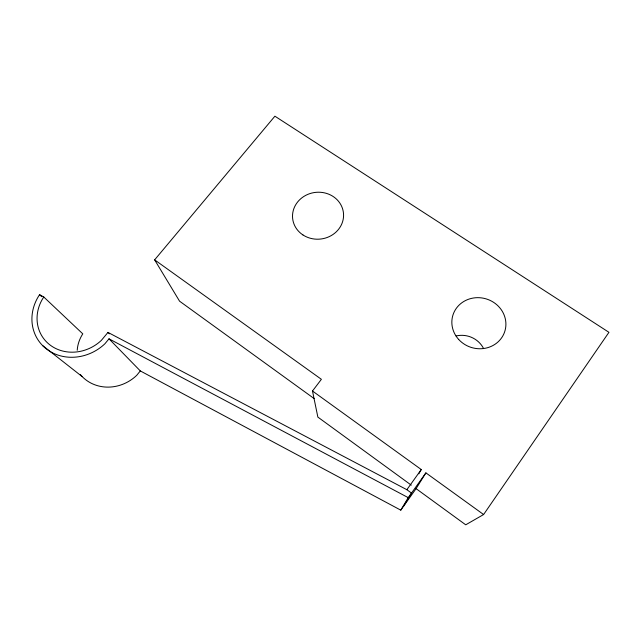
<?xml version="1.0" encoding="UTF-8"?>
<svg xmlns="http://www.w3.org/2000/svg" width="641" height="641" viewBox="0 0 641 641"><rect width="100%" height="100%" fill="white"/><g stroke="black" fill="none" stroke-linecap="round" stroke-linejoin="round"><path stroke-width="0.96" d="M418.853 473.795L421.265 469.533L312.488 391.018L321.389 379.312L154.641 259.853L274.901 116.189L608.95 332.318L483.61 514.531L465.727 524.811L416.081 488.642L425.896 472.874L483.61 514.531M77.224 350.258A34.662 31.882 -35.3 0 1 82.785 333.849L43.772 296.991L39.566 294.676A45.054 40.752 -33.8 0 0 46.809 349.257A45.054 40.752 -33.8 0 0 104.876 343.808L109.002 338.825L140.299 370.923L400.777 510.148L408.253 497.656L425.896 472.874M403.598 506.182L411.506 493.081L406.867 489.7L107.984 332.407L101.342 340.387A39.75 35.96 -33.8 0 1 50.166 345.09A39.75 35.96 -33.8 0 1 43.772 296.991M400.777 510.148L416.081 488.642M406.867 489.7L421.265 469.533M140.299 370.923L136.741 375.305A39.277 36.136 -35.3 0 1 80.309 374.504M109.002 338.825L408.253 497.656M314.226 398.638L179.56 301.174L154.641 259.853M411.282 485.149L317.864 417.099L312.488 391.018M42.458 345.427L82.208 376.628M39.566 294.676L41.721 296.695M107.984 332.407L109.347 333.841M456.12 335.972A23.637 22.339 19.5 0 1 483.602 348.552M458.668 339.442A27.186 25.392 17.1 0 0 504.531 332.19A27.186 25.392 17.1 0 0 473.419 298.009A27.186 25.392 17.1 0 0 458.668 339.442M302.937 234.935A25.56 23.469 -6.8 0 0 343.424 217.812A25.56 23.469 -6.8 0 0 307.768 194.399A25.56 23.469 -6.8 0 0 302.937 234.935"/></g></svg>
